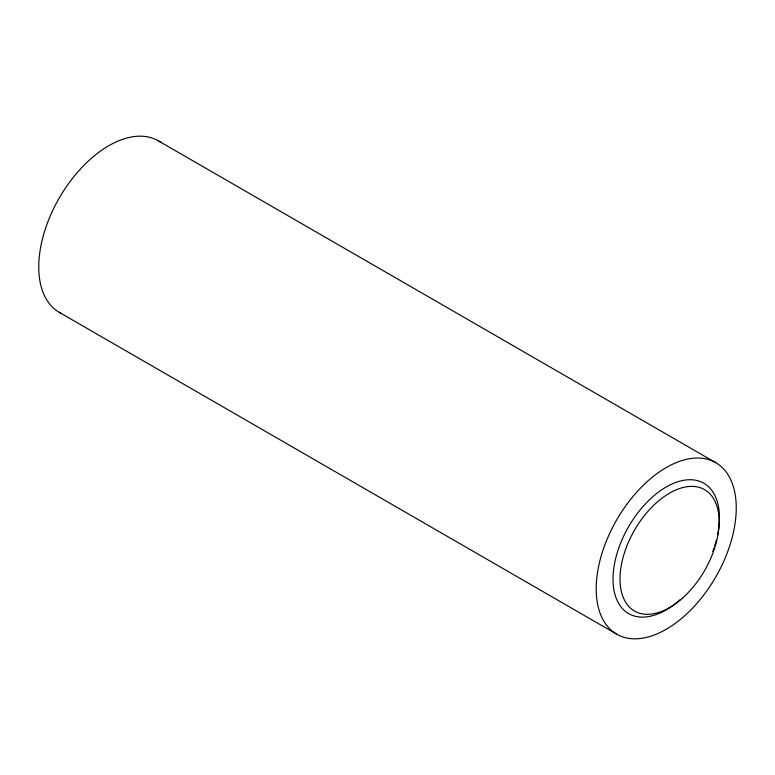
<?xml version="1.0" encoding="UTF-8"?>
<svg xmlns="http://www.w3.org/2000/svg" width="775" height="775" viewBox="0 0 775 775"><rect width="100%" height="100%" fill="white"/><g stroke="black" fill="none" stroke-linecap="round" stroke-linejoin="round"><path stroke-width="1.16" d="M158.284 140.818L715.742 462.665A99.026 57.176 -60 0 1 684.354 616.057A99.026 57.176 -60 0 1 598.591 566.544A99.026 57.176 -60 0 1 715.742 462.665M59.258 312.335L616.716 634.183M61.283 313.41A99.026 57.176 -60 0 1 59.762 197.131A99.026 57.176 -60 0 1 161.171 142.687M680.004 599.821A75.253 43.448 -60 0 1 613.219 584.379A75.253 43.448 -60 0 1 670.869 484.53A75.253 43.448 -60 0 1 717.631 534.653M716.333 540.185A75.253 43.448 -60 0 1 714.695 545.813M713.949 548.061A75.253 43.448 -60 0 1 712.738 551.422M682.397 598.213A70.079 40.455 -60 0 0 704.611 489.664A70.079 40.455 -60 0 0 621.705 563.173A70.079 40.455 -60 0 0 682.397 598.213"/></g></svg>
